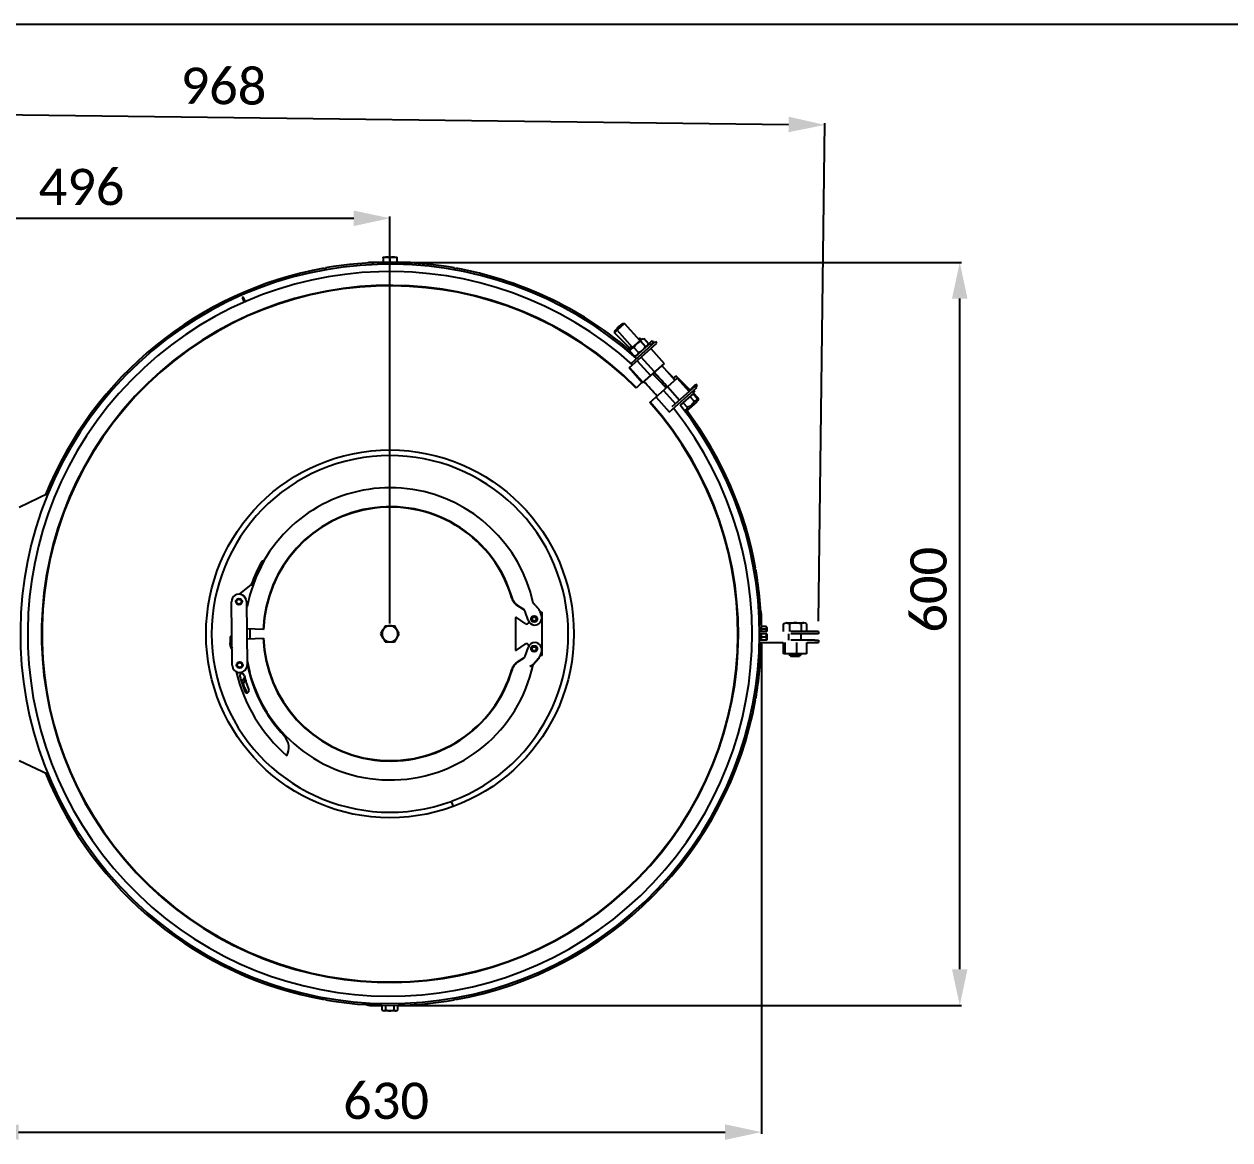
# Model space of a CAD drawing. Header units: millimetres. Extents: x 239 to 3500, y 0 to 2475.
# Drawn here: x 775 to 1746, y 1577 to 2475 of the extents above; entities that cross this region are included whole.
import ezdxf

# ---------------------------------------------------------------- set-up
doc = ezdxf.new("R2010")
doc.units = ezdxf.units.MM
doc.header["$LTSCALE"] = 192.5
doc.header["$PDMODE"] = 3
doc.header["$PDSIZE"] = 8
doc.linetypes.add('DOT', pattern=[0.2, 0.1, -0.1])
doc.layers.get('0').update_dxf_attribs({"linetype": 'CONTINUOUS'})
doc.layers.get('Defpoints').update_dxf_attribs({"linetype": 'CONTINUOUS'})
doc.styles.get("Standard").update_dxf_attribs({"font": 'calibri.ttf'})
doc.dimstyles.new('DIMSTYLE_1', dxfattribs={"dimtxt": 29.166667, "dimasz": 29.166667, "dimexe": 1.5, "dimexo": 1, "dimgap": 0.875, "dimtad": 1, "dimdec": 0, "dimdsep": 46, "dimtxsty": 'Standard', "dimblk": '_FILLED', "dimblk1": '_FILLED', "dimblk2": '_FILLED', "dimcen": 0.09, "dimazin": 2, "dimtp": 0.01, "dimtm": 0.01, "dimtfac": 1, "dimtdec": 0, "dimtofl": 0, "dimtmove": 0, "dimatfit": 3, "dimldrblk": '_FILLED', "dimfxl": 1, "dimtolj": 1, "dimarcsym": 0})
doc.dimstyles.new('DIMSTYLE_3', dxfattribs={"dimtxt": 29.166667, "dimasz": 29.166667, "dimexe": 1.5, "dimexo": 1, "dimgap": 0.875, "dimtad": 1, "dimdsep": 46, "dimtxsty": 'Standard', "dimblk": '_FILLED', "dimblk1": '_FILLED', "dimblk2": '_FILLED', "dimcen": 0.09, "dimazin": 2, "dimtp": 0.01, "dimtm": 0.01, "dimtfac": 1, "dimtofl": 0, "dimtmove": 0, "dimatfit": 3, "dimldrblk": '_FILLED', "dimfxl": 1, "dimtolj": 1, "dimarcsym": 0})

# ---------------------------------------------------------------- blocks, each defined once
blk = doc.blocks.new('_FILLED')
at = {"color": 0, "linetype": 'ByBlock'}
blk.add_solid([(0, 0), (-1, 0.214), (-1, -0.214)], dxfattribs=at)
blk = doc.blocks.new('*D1')
at = {"color": 0, "linetype": 'ByBlock', "lineweight": -2}
for p, q in [((573.71, 1992.64), (573.71, 2320.25)), ((1069.88, 1992.63), (1069.88, 2320.25)), ((602.88, 2318.75), (1040.71, 2318.75))]:
    blk.add_line(p, q, dxfattribs=at)
at = {"layer": 'Defpoints', "color": 0}
for p in [(1069.88, 2318.75), (573.71, 1991.64), (1069.88, 1991.63)]:
    blk.add_point(p, dxfattribs=at)
at = {"color": 0, "linetype": 'ByBlock', "lineweight": -2, "xscale": 29.1666666667, "yscale": 29.1666666667, "zscale": 29.1666666667, "rotation": 180}
blk.add_blockref('_FILLED', (573.71, 2318.75), dxfattribs=at)
at = {"color": 0, "linetype": 'ByBlock', "lineweight": -2, "xscale": 29.1666666667, "yscale": 29.1666666667, "zscale": 29.1666666667}
blk.add_blockref('_FILLED', (1069.88, 2318.75), dxfattribs=at)
at = {"color": 0, "insert": (821.6, 2358.52), "char_height": 29.167, "attachment_point": 2, "line_spacing_factor": 0.9}
blk.add_mtext('\\A1;496', dxfattribs=at)
blk = doc.blocks.new('*D7')
at = {"color": 0, "linetype": 'ByBlock', "lineweight": -2}
for p, q in [((446.86, 2017.77), (451.71, 2407.45)), ((480.85, 2405.59), (1390.76, 2394.26)), ((1414.95, 1994.64), (1419.94, 2395.39))]:
    blk.add_line(p, q, dxfattribs=at)
at = {"layer": 'Defpoints', "color": 0}
for p in [(1419.93, 2393.89), (446.84, 2016.77), (1414.94, 1993.64)]:
    blk.add_point(p, dxfattribs=at)
at = {"color": 0, "linetype": 'ByBlock', "lineweight": -2, "xscale": 29.1666666667, "yscale": 29.1666666667, "zscale": 29.1666666667}
for p, rotation in [((451.69, 2405.95), 179.286650677), ((1419.93, 2393.89), 359.286650677)]:
    blk.add_blockref('_FILLED', p, dxfattribs=dict(at, rotation=rotation))
at = {"color": 0, "insert": (936.11, 2439.69), "char_height": 29.167, "attachment_point": 2, "rotation": 359.28665, "line_spacing_factor": 0.9}
blk.add_mtext('\\A1;968', dxfattribs=at)
blk = doc.blocks.new('*D8')
at = {"color": 0, "linetype": 'Continuous', "lineweight": -2}
for p, q in [((1368.88, 1975.96), (1368.88, 1581.84)), ((741.82, 1870.85), (741.82, 1581.84)), ((770.99, 1583.34), (1339.71, 1583.34))]:
    blk.add_line(p, q, dxfattribs=at)
at = {"layer": 'Defpoints', "color": 0}
for p in [(1368.88, 1976.96), (741.82, 1871.85), (1368.88, 1583.34)]:
    blk.add_point(p, dxfattribs=at)
at = {"color": 0, "linetype": 'ByBlock', "lineweight": -2, "xscale": 29.1666666667, "yscale": 29.1666666667, "zscale": 29.1666666667, "rotation": 180}
blk.add_blockref('_FILLED', (741.82, 1583.34), dxfattribs=at)
at = {"color": 0, "linetype": 'ByBlock', "lineweight": -2, "xscale": 29.1666666667, "yscale": 29.1666666667, "zscale": 29.1666666667}
blk.add_blockref('_FILLED', (1368.88, 1583.34), dxfattribs=at)
at = {"color": 0, "insert": (1066.77, 1623.1), "char_height": 29.1667, "attachment_point": 2, "line_spacing_factor": 0.9}
blk.add_mtext('\\A1;\\A1;630', dxfattribs=at)
blk = doc.blocks.new('*D9')
at = {"color": 0, "linetype": 'Continuous', "lineweight": -2}
for p, q in [((1078.21, 2283.29), (1530.05, 2283.29)), ((1528.55, 1714.46), (1528.55, 2254.13)), ((1078.21, 1685.29), (1530.05, 1685.29))]:
    blk.add_line(p, q, dxfattribs=at)
at = {"layer": 'Defpoints', "color": 0}
for p in [(1077.21, 2283.29), (1528.55, 2283.29), (1077.21, 1685.29)]:
    blk.add_point(p, dxfattribs=at)
at = {"color": 0, "linetype": 'ByBlock', "lineweight": -2, "xscale": 29.1666666667, "yscale": 29.1666666667, "zscale": 29.1666666667}
for p, rotation in [((1528.55, 2283.29), 90), ((1528.55, 1685.29), 270)]:
    blk.add_blockref('_FILLED', p, dxfattribs=dict(at, rotation=rotation))
at = {"color": 0, "insert": (1488.78, 2019.79), "char_height": 29.167, "attachment_point": 2, "rotation": 90, "line_spacing_factor": 0.9}
blk.add_mtext('\\A1;600', dxfattribs=at)

msp = doc.modelspace()

# ---------------------------------------------------------------- linework, layer by layer
at = {"linetype": 'Continuous'}
for p, q in [((238.857, 2475), (3500, 2475)), ((1064.327, 2283.288), (1054.879, 2283.288)), ((1064.292, 2287.052), (1064.292, 2283.232)), ((1064.381, 2287.543), (1075.377, 2287.543)), ((1064.471, 2287.052), (1064.471, 2283.293)), ((1070.058, 2283.232), (1070.058, 2287.052)), ((1075.467, 2287.052), (1075.467, 2283.293)), ((1084.879, 2283.288), (1075.467, 2283.288)), ((1016.974, 2278.575), (1017.247, 2277.023)), ((1017.958, 2278.75), (1018.232, 2277.196)), ((1121.533, 2277.234), (1121.8, 2278.75)), ((1122.515, 2277.044), (1122.784, 2278.575)), ((951.811, 2255.412), (950.899, 2255)), ((950.899, 2255), (952.604, 2251.228)), ((953.514, 2251.642), (951.811, 2255.412)), ((1252.65, 2228.798), (1258.627, 2234.115)), ((1252.732, 2230.21), (1257.215, 2234.198)), ((1257.215, 2234.198), (1258.627, 2234.115)), ((1271.189, 2219.994), (1258.627, 2234.115)), ((1250.594, 2227.94), (1252.724, 2230.07)), ((1250.594, 2226.526), (1252.752, 2228.684)), ((1250.594, 2227.94), (1250.594, 2226.526)), ((1262.756, 2214.364), (1250.594, 2226.526)), ((1252.732, 2230.21), (1252.65, 2228.798)), ((1265.212, 2214.677), (1252.65, 2228.798)), ((1253.925, 2231.271), (1254.837, 2232.183)), ((1254.837, 2232.183), (1254.95, 2232.183)), ((1260.991, 2212.598), (1264.203, 2215.811)), ((1262.345, 2198.341), (1284.759, 2218.281)), ((1263.298, 2212.873), (1262.694, 2213.478)), ((1263.346, 2213.018), (1263.107, 2212.297)), ((1263.346, 2213.018), (1273.054, 2221.654)), ((1264.204, 2202.27), (1283.629, 2219.551)), ((1269.99, 2210.606), (1266.245, 2214.817)), ((1266.928, 2207.103), (1279.071, 2217.905)), ((1269.87, 2221.477), (1270.179, 2221.786)), ((1270.179, 2221.786), (1270.725, 2221.933)), ((1272.296, 2220.979), (1271.246, 2222.029)), ((1271.828, 2219.784), (1275.574, 2215.574)), ((1272.612, 2221.258), (1272.614, 2221.26)), ((1272.612, 2221.258), (1272.614, 2221.26)), ((1273.054, 2221.654), (1273.798, 2221.807)), ((1277.917, 2217.658), (1274.171, 2221.868)), ((1277.574, 2216.573), (1277.813, 2217.294)), ((1277.795, 2217.24), (1280.858, 2220.303)), ((1279.071, 2217.905), (1280.267, 2216.56)), ((1279.903, 2213.961), (1290.537, 2202.006)), ((1282.06, 2219.101), (1279.915, 2216.956)), ((1280.858, 2220.303), (1282.06, 2219.101)), ((1284.759, 2218.281), (1283.629, 2219.551)), ((1260.991, 2212.598), (1260.913, 2212.307)), ((1263.004, 2211.933), (1266.749, 2207.723)), ((1266.193, 2208.183), (1266.27, 2208.261)), ((1267.866, 2207.937), (1267.122, 2207.784)), ((1268.848, 2204.126), (1279.483, 2192.172)), ((1282.815, 2195.137), (1272.181, 2207.091)), ((1272.98, 2186.387), (1262.345, 2198.341)), ((1273.409, 2186.769), (1262.774, 2198.723)), ((1290.537, 2202.006), (1272.98, 2186.387)), ((1287.525, 2189.595), (1282.375, 2194.745)), ((1293.327, 2183.073), (1282.692, 2195.027)), ((1299.304, 2188.39), (1288.67, 2200.345)), ((1298.324, 2190.11), (1293.347, 2195.086)), ((1272.737, 2186.63), (1268.194, 2182.099)), ((1283.625, 2174.442), (1301.172, 2190.052)), ((1291.211, 2182.998), (1292.366, 2184.153)), ((1298.033, 2189.819), (1300.091, 2191.878)), ((1311.405, 2180.564), (1300.091, 2191.878)), ((1310.677, 2179.368), (1301.172, 2190.052)), ((1310.456, 2179.615), (1316.001, 2185.16)), ((1317.203, 2183.958), (1316.001, 2185.16)), ((1317.203, 2183.958), (1316.192, 2182.947)), ((1279.154, 2170.465), (1283.614, 2174.432)), ((1284.043, 2174.814), (1294.678, 2162.86)), ((1290.117, 2180.218), (1299.622, 2169.534)), ((1293.45, 2183.182), (1302.954, 2172.498)), ((1316.663, 2182.418), (1294.249, 2162.478)), ((1296.962, 2167.167), (1315.533, 2183.688)), ((1314.497, 2178.082), (1303.553, 2168.346)), ((1311.4, 2175.327), (1314.714, 2171.601)), ((1313.301, 2179.427), (1314.497, 2178.082)), ((1313.732, 2177.401), (1317.047, 2173.675)), ((1315.294, 2179.503), (1314.203, 2178.412)), ((1314.264, 2177.875), (1317.491, 2174.648)), ((1315.294, 2179.503), (1314.396, 2180.401)), ((1316.663, 2182.418), (1315.533, 2183.688)), ((1305.814, 2170.357), (1309.129, 2166.631)), ((1316.923, 2171.138), (1308.41, 2163.565)), ((1310.064, 2164.656), (1309.636, 2164.656)), ((1313.511, 2168.103), (1310.064, 2164.656)), ((1316.923, 2171.138), (1317.042, 2173.191)), ((1318.12, 2172.713), (1316.946, 2171.538)), ((1318.12, 2172.713), (1318.12, 2173.859)), ((1308.41, 2163.565), (1307.149, 2163.639)), ((794.746, 2097.267), (771.512, 2086.095)), ((968.153, 2042.75), (966.895, 2042.93)), ((1364.161, 2037.198), (1362.658, 2036.933)), ((1364.337, 2036.214), (1362.854, 2035.952)), ((958.23, 2023.961), (948.385, 2016.23)), ((959.6, 2023.336), (958.23, 2023.961)), ((942.945, 1959.162), (942.311, 2010.158)), ((954.31, 2010.308), (954.945, 1959.312)), ((1185.08, 2009.293), (1189.733, 2004.056)), ((954.361, 2006.177), (954.982, 2006.243)), ((1177.591, 2003.882), (1170.641, 2008.873)), ((1177.516, 2003.867), (1172.36, 2007.174)), ((1177.549, 2003.868), (1172.585, 2007.177)), ((1178.206, 2003.298), (1178.418, 2003.293)), ((1178.418, 2003.293), (1178.214, 2003.287)), ((1181.055, 1995.36), (1178.731, 2002.334)), ((1189.662, 2004.122), (1186.022, 2008.157)), ((1191.784, 1999.201), (1190.755, 2002.267)), ((1190.914, 2001.793), (1192.489, 2001.793)), ((1192.489, 1966.793), (1192.489, 2001.793)), ((1066.127, 1990.792), (1064.324, 1987.67)), ((1066.127, 1990.792), (1073.632, 1990.792)), ((1066.358, 1989.607), (1066.291, 1989.713)), ((1066.502, 1989.847), (1066.569, 1989.741)), ((1066.699, 1989.818), (1066.639, 1989.927)), ((1066.858, 1990.048), (1066.918, 1989.938)), ((1067.052, 1990.007), (1066.999, 1990.12)), ((1067.225, 1990.226), (1067.278, 1990.113)), ((1067.417, 1990.173), (1067.371, 1990.289)), ((1067.603, 1990.381), (1067.649, 1990.265)), ((1067.791, 1990.316), (1067.752, 1990.435)), ((1067.99, 1990.512), (1068.028, 1990.393)), ((1068.173, 1990.435), (1068.142, 1990.556)), ((1068.384, 1990.618), (1068.415, 1990.497)), ((1068.562, 1990.53), (1068.539, 1990.653)), ((1068.784, 1990.7), (1068.808, 1990.577)), ((1068.956, 1990.601), (1068.941, 1990.725)), ((1069.189, 1990.756), (1069.204, 1990.632)), ((1069.354, 1990.646), (1069.346, 1990.771)), ((1069.596, 1990.787), (1069.604, 1990.662)), ((1069.754, 1990.667), (1069.754, 1990.792)), ((1070.004, 1990.792), (1070.004, 1990.667)), ((1070.155, 1990.662), (1070.162, 1990.787)), ((1070.412, 1990.771), (1070.404, 1990.646)), ((1070.554, 1990.632), (1070.57, 1990.756)), ((1070.818, 1990.725), (1070.802, 1990.601)), ((1070.951, 1990.577), (1070.974, 1990.7)), ((1071.22, 1990.653), (1071.196, 1990.53)), ((1071.343, 1990.497), (1071.374, 1990.618)), ((1071.616, 1990.556), (1071.585, 1990.435)), ((1071.73, 1990.393), (1071.768, 1990.512)), ((1072.006, 1990.435), (1071.968, 1990.316)), ((1072.109, 1990.265), (1072.155, 1990.381)), ((1072.388, 1990.289), (1072.342, 1990.173)), ((1072.48, 1990.113), (1072.533, 1990.226)), ((1072.759, 1990.12), (1072.706, 1990.007)), ((1072.84, 1989.938), (1072.9, 1990.048)), ((1073.119, 1989.927), (1073.059, 1989.818)), ((1073.189, 1989.741), (1073.256, 1989.847)), ((1073.467, 1989.713), (1073.4, 1989.607)), ((1075.434, 1987.67), (1073.632, 1990.792)), ((1170.881, 1997.04), (1170.881, 1971.545)), ((1178.597, 1992.533), (1171.67, 1997.448)), ((1368.812, 1990.607), (1372.638, 1990.607)), ((1368.875, 1990.607), (1368.875, 1999.293)), ((1386.874, 1992.51), (1386.756, 1992.44)), ((1387.991, 1993.154), (1388.148, 1993.154)), ((1389.159, 1993.154), (1396.179, 1993.154)), ((1396.179, 1993.154), (1403.011, 1993.154)), ((1405.226, 1992.44), (1405.107, 1992.511)), ((968.23, 1987.853), (954.583, 1988.329)), ((954.684, 1980.261), (968.23, 1980.734)), ((1064.245, 1987.533), (1062.374, 1984.293)), ((1062.374, 1984.293), (1064.245, 1981.053)), ((1063.38, 1984.418), (1063.505, 1984.418)), ((1063.505, 1984.168), (1063.38, 1984.168)), ((1063.51, 1984.568), (1063.385, 1984.576)), ((1063.385, 1984.009), (1063.51, 1984.017)), ((1063.401, 1984.826), (1063.526, 1984.818)), ((1063.526, 1983.768), (1063.401, 1983.76)), ((1063.54, 1984.968), (1063.416, 1984.983)), ((1063.416, 1983.602), (1063.54, 1983.618)), ((1063.447, 1985.231), (1063.571, 1985.216)), ((1063.571, 1983.37), (1063.447, 1983.354)), ((1063.595, 1985.364), (1063.472, 1985.388)), ((1063.472, 1983.198), (1063.595, 1983.221)), ((1063.519, 1985.633), (1063.642, 1985.61)), ((1063.642, 1982.976), (1063.519, 1982.952)), ((1063.675, 1985.757), (1063.553, 1985.788)), ((1063.553, 1982.798), (1063.675, 1982.829)), ((1063.616, 1986.03), (1063.737, 1985.999)), ((1063.737, 1982.587), (1063.616, 1982.556)), ((1063.779, 1986.143), (1063.66, 1986.182)), ((1063.66, 1982.403), (1063.779, 1982.442)), ((1063.737, 1986.42), (1063.856, 1986.381)), ((1063.856, 1982.204), (1063.737, 1982.166)), ((1063.907, 1986.523), (1063.791, 1986.569)), ((1063.791, 1982.017), (1063.907, 1982.063)), ((1063.883, 1986.801), (1063.999, 1986.755)), ((1063.999, 1981.83), (1063.883, 1981.784)), ((1064.059, 1986.893), (1063.946, 1986.947)), ((1063.946, 1981.639), (1064.059, 1981.692)), ((1064.052, 1987.173), (1064.165, 1987.12)), ((1064.165, 1981.466), (1064.052, 1981.413)), ((1064.234, 1987.254), (1064.124, 1987.314)), ((1064.124, 1981.271), (1064.234, 1981.332)), ((1064.244, 1987.533), (1064.354, 1987.473)), ((1064.354, 1981.113), (1064.244, 1981.052)), ((1064.324, 1980.915), (1066.127, 1977.793)), ((1064.431, 1987.602), (1064.325, 1987.669)), ((1064.325, 1980.916), (1064.431, 1980.983)), ((1064.459, 1987.881), (1064.565, 1987.814)), ((1064.565, 1980.772), (1064.459, 1980.705)), ((1064.649, 1987.938), (1064.548, 1988.012)), ((1064.548, 1980.574), (1064.649, 1980.647)), ((1064.695, 1988.214), (1064.796, 1988.14)), ((1064.796, 1980.445), (1064.695, 1980.372)), ((1064.888, 1988.259), (1064.792, 1988.339)), ((1064.792, 1980.247), (1064.888, 1980.326)), ((1064.951, 1988.532), (1065.048, 1988.452)), ((1065.048, 1980.134), (1064.951, 1980.054)), ((1065.147, 1988.565), (1065.056, 1988.65)), ((1065.056, 1979.935), (1065.147, 1980.021)), ((1065.227, 1988.833), (1065.318, 1988.747)), ((1065.425, 1988.853), (1065.339, 1988.945)), ((1065.522, 1989.116), (1065.607, 1989.025)), ((1065.72, 1989.124), (1065.64, 1989.22)), ((1065.833, 1989.38), (1065.913, 1989.284)), ((1066.032, 1989.376), (1065.958, 1989.477)), ((1066.16, 1989.624), (1066.234, 1989.523)), ((1073.524, 1989.523), (1073.598, 1989.624)), ((1073.632, 1977.793), (1075.434, 1980.915)), ((1073.8, 1989.477), (1073.727, 1989.376)), ((1073.846, 1989.284), (1073.925, 1989.38)), ((1074.118, 1989.22), (1074.038, 1989.124)), ((1074.151, 1989.025), (1074.237, 1989.116)), ((1074.419, 1988.945), (1074.333, 1988.853)), ((1074.44, 1988.747), (1074.531, 1988.833)), ((1074.702, 1988.65), (1074.611, 1988.565)), ((1074.611, 1980.021), (1074.702, 1979.935)), ((1074.711, 1988.452), (1074.807, 1988.532)), ((1074.807, 1980.054), (1074.711, 1980.134)), ((1074.966, 1988.339), (1074.87, 1988.259)), ((1074.87, 1980.326), (1074.966, 1980.247)), ((1074.962, 1988.14), (1075.063, 1988.214)), ((1075.063, 1980.372), (1074.962, 1980.445)), ((1075.21, 1988.012), (1075.109, 1987.938)), ((1075.109, 1980.647), (1075.21, 1980.574)), ((1075.194, 1987.814), (1075.299, 1987.881)), ((1075.299, 1980.705), (1075.194, 1980.772)), ((1075.433, 1987.669), (1075.328, 1987.602)), ((1075.328, 1980.983), (1075.433, 1980.916)), ((1075.404, 1987.473), (1075.514, 1987.533)), ((1075.514, 1981.052), (1075.404, 1981.113)), ((1077.384, 1984.293), (1075.513, 1987.533)), ((1075.513, 1981.053), (1077.384, 1984.293)), ((1075.634, 1987.314), (1075.525, 1987.254)), ((1075.525, 1981.332), (1075.634, 1981.271)), ((1075.593, 1987.12), (1075.706, 1987.173)), ((1075.706, 1981.413), (1075.593, 1981.466)), ((1075.813, 1986.947), (1075.7, 1986.893)), ((1075.7, 1981.692), (1075.813, 1981.639)), ((1075.759, 1986.755), (1075.876, 1986.801)), ((1075.876, 1981.784), (1075.759, 1981.83)), ((1075.968, 1986.569), (1075.851, 1986.523)), ((1075.851, 1982.063), (1075.968, 1982.017)), ((1075.902, 1986.381), (1076.021, 1986.42)), ((1076.021, 1982.166), (1075.902, 1982.204)), ((1076.098, 1986.182), (1075.98, 1986.143)), ((1075.98, 1982.442), (1076.098, 1982.403)), ((1076.022, 1985.999), (1076.143, 1986.03)), ((1076.143, 1982.556), (1076.022, 1982.587)), ((1076.205, 1985.788), (1076.084, 1985.757)), ((1076.084, 1982.829), (1076.205, 1982.798)), ((1076.117, 1985.61), (1076.239, 1985.633)), ((1076.239, 1982.952), (1076.117, 1982.976)), ((1076.286, 1985.388), (1076.163, 1985.364)), ((1076.163, 1983.221), (1076.286, 1983.198)), ((1076.187, 1985.216), (1076.311, 1985.231)), ((1076.311, 1983.354), (1076.187, 1983.37)), ((1076.342, 1984.983), (1076.218, 1984.968)), ((1076.218, 1983.618), (1076.342, 1983.602)), ((1076.232, 1984.818), (1076.357, 1984.826)), ((1076.357, 1983.76), (1076.232, 1983.768)), ((1076.373, 1984.576), (1076.248, 1984.568)), ((1076.248, 1984.017), (1076.373, 1984.009)), ((1076.253, 1984.418), (1076.378, 1984.418)), ((1076.378, 1984.168), (1076.253, 1984.168)), ((1372.638, 1981.728), (1368.868, 1981.728)), ((1372.638, 1988.042), (1368.879, 1988.042)), ((1373.129, 1989.55), (1373.129, 1986.304)), ((1373.129, 1984.304), (1373.129, 1979.304)), ((1065.318, 1979.838), (1065.227, 1979.753)), ((1065.339, 1979.641), (1065.425, 1979.732)), ((1065.607, 1979.561), (1065.522, 1979.47)), ((1065.64, 1979.365), (1065.72, 1979.461)), ((1065.913, 1979.302), (1065.833, 1979.206)), ((1065.958, 1979.109), (1066.032, 1979.21)), ((1066.127, 1977.793), (1073.632, 1977.793)), ((1066.234, 1979.063), (1066.16, 1978.962)), ((1066.291, 1978.873), (1066.358, 1978.978)), ((1066.569, 1978.844), (1066.502, 1978.739)), ((1066.639, 1978.658), (1066.699, 1978.768)), ((1066.918, 1978.647), (1066.858, 1978.538)), ((1066.999, 1978.466), (1067.052, 1978.579)), ((1067.278, 1978.472), (1067.225, 1978.359)), ((1067.371, 1978.296), (1067.417, 1978.413)), ((1067.649, 1978.321), (1067.603, 1978.204)), ((1067.752, 1978.151), (1067.791, 1978.27)), ((1068.028, 1978.192), (1067.99, 1978.073)), ((1068.142, 1978.029), (1068.173, 1978.15)), ((1068.415, 1978.088), (1068.384, 1977.967)), ((1068.539, 1977.932), (1068.562, 1978.055)), ((1068.808, 1978.008), (1068.784, 1977.886)), ((1068.941, 1977.861), (1068.956, 1977.985)), ((1069.204, 1977.954), (1069.189, 1977.83)), ((1069.346, 1977.815), (1069.354, 1977.939)), ((1069.604, 1977.924), (1069.596, 1977.799)), ((1069.754, 1977.794), (1069.754, 1977.919)), ((1070.004, 1977.919), (1070.004, 1977.794)), ((1070.162, 1977.799), (1070.155, 1977.924)), ((1070.404, 1977.939), (1070.412, 1977.815)), ((1070.57, 1977.83), (1070.554, 1977.954)), ((1070.802, 1977.985), (1070.818, 1977.861)), ((1070.974, 1977.886), (1070.951, 1978.008)), ((1071.196, 1978.055), (1071.22, 1977.932)), ((1071.374, 1977.967), (1071.343, 1978.088)), ((1071.585, 1978.15), (1071.616, 1978.029)), ((1071.768, 1978.073), (1071.73, 1978.192)), ((1071.968, 1978.27), (1072.006, 1978.151)), ((1072.155, 1978.204), (1072.109, 1978.321)), ((1072.342, 1978.413), (1072.388, 1978.296)), ((1072.533, 1978.359), (1072.48, 1978.472)), ((1072.706, 1978.579), (1072.759, 1978.466)), ((1072.9, 1978.538), (1072.84, 1978.647)), ((1073.059, 1978.768), (1073.119, 1978.658)), ((1073.256, 1978.739), (1073.189, 1978.844)), ((1073.4, 1978.978), (1073.467, 1978.873)), ((1073.598, 1978.962), (1073.524, 1979.063)), ((1073.727, 1979.21), (1073.8, 1979.109)), ((1073.925, 1979.206), (1073.846, 1979.302)), ((1074.038, 1979.461), (1074.118, 1979.365)), ((1074.237, 1979.47), (1074.151, 1979.561)), ((1074.333, 1979.732), (1074.419, 1979.641)), ((1074.531, 1979.753), (1074.44, 1979.838)), ((1171.67, 1971.137), (1178.597, 1976.053)), ((1178.738, 1966.273), (1181.043, 1973.19)), ((1368.875, 1969.293), (1368.875, 1977.304)), ((1177.517, 1964.719), (1172.375, 1961.42)), ((1177.551, 1964.719), (1172.599, 1961.417)), ((1178.207, 1965.313), (1178.174, 1965.273)), ((1189.733, 1964.529), (1185.08, 1959.292)), ((1189.589, 1964.41), (1185.881, 1960.428)), ((1190.777, 1966.382), (1191.795, 1969.416)), ((1192.489, 1966.793), (1190.915, 1966.793)), ((956.75, 1952.6), (957.107, 1953.198)), ((952.988, 1949.362), (950.474, 1945.435)), ((951.732, 1944.192), (953.576, 1947.283)), ((1362.624, 1931.659), (1364.161, 1931.387)), ((1362.79, 1932.645), (1364.337, 1932.372)), ((970.931, 1920.088), (971.557, 1920.233)), ((771.512, 1882.49), (794.729, 1871.327)), ((1119.15, 1849.517), (1120.678, 1845.337)), ((1120.921, 1845.424), (1119.385, 1849.603)), ((1017.244, 1691.541), (1016.974, 1690.011)), ((1018.226, 1691.351), (1017.958, 1689.835)), ((1121.8, 1689.835), (1121.526, 1691.39)), ((1122.784, 1690.011), (1122.511, 1691.563)), ((1054.879, 1685.297), (1063.53, 1685.297)), ((1063.53, 1681.534), (1063.53, 1685.374)), ((1063.53, 1681.534), (1063.613, 1681.485)), ((1074.575, 1681.043), (1065.052, 1681.043)), ((1066.573, 1681.534), (1066.573, 1685.293)), ((1072.922, 1685.354), (1072.922, 1681.534)), ((1075.379, 1681.043), (1075.359, 1681.043)), ((1076.228, 1681.534), (1076.145, 1681.485)), ((1076.228, 1685.297), (1084.879, 1685.297)), ((1076.228, 1681.534), (1076.228, 1685.293))]:
    msp.add_line(p, q, dxfattribs=at)
at = {"linetype": 'DOT'}
for p, q in [((1386.756, 1986.304), (1386.756, 1992.44)), ((1391.561, 1992.44), (1391.561, 1986.304)), ((1400.797, 1992.44), (1400.797, 1986.304)), ((1405.226, 1992.44), (1405.226, 1986.304)), ((1411.851, 1986.304), (1367.302, 1986.304)), ((1411.851, 1984.304), (1367.33, 1984.304)), ((1390.991, 1979.304), (1390.991, 1984.304)), ((1400.991, 1979.304), (1400.991, 1984.304)), ((1414.851, 1986.304), (1411.851, 1986.304)), ((1414.851, 1984.304), (1411.851, 1984.304)), ((1414.851, 1986.304), (1414.851, 1984.304)), ((1367.227, 1977.304), (1411.851, 1977.304)), ((1411.851, 1979.304), (1367.289, 1979.304)), ((1386.776, 1968.304), (1386.776, 1977.304)), ((1388.019, 1968.304), (1388.019, 1977.304)), ((1397.234, 1977.304), (1397.234, 1968.304)), ((1405.205, 1977.304), (1405.205, 1968.304)), ((1411.851, 1979.304), (1414.851, 1979.304)), ((1411.851, 1977.304), (1414.851, 1977.304)), ((1414.851, 1979.304), (1414.851, 1977.304)), ((1397.234, 1968.304), (1386.776, 1968.304)), ((1390.991, 1967.804), (1390.991, 1968.304)), ((1390.991, 1967.804), (1394.811, 1967.804)), ((1390.991, 1967.804), (1392.491, 1966.304)), ((1392.493, 1966.304), (1399.489, 1966.304)), ((1394.811, 1967.804), (1398.013, 1967.804)), ((1405.205, 1968.304), (1397.234, 1968.304)), ((1398.013, 1967.804), (1400.991, 1967.804)), ((1400.991, 1967.804), (1399.491, 1966.304)), ((1400.991, 1967.804), (1400.991, 1968.304))]:
    msp.add_line(p, q, dxfattribs=at)
at = {"linetype": 'Continuous'}
for centre, radius in [((1069.879, 1984.293), 148), ((948.31, 2010.233), 2.5), ((948.31, 2010.233), 2), ((1185.968, 1996.293), 2.5), ((1185.968, 1996.293), 2.148), ((1185.968, 1996.293), 1.678), ((1185.968, 1972.293), 2.5), ((1185.968, 1972.293), 2.148), ((1185.968, 1972.293), 1.678), ((948.945, 1959.237), 2.5), ((948.945, 1959.237), 2)]:
    msp.add_circle(centre, radius, dxfattribs=at)
for centre, radius, start, end in [((1069.879, 1984.293), 297.5, 48.162418, 38.224952), ((1069.879, 1984.293), 299, 80, 100), ((1054.879, 2273.288), 10, 90, 109.282961), ((1068.18, 2275.787), 11.859, 104.971688, 108.224028), ((1066.125, 2275.074), 12.607, 71.822632, 73.201834), ((1073.864, 2275.835), 11.845, 107.144563, 108.74153), ((1072.762, 2280.637), 6.906, 87.613324, 89.99489), ((1072.748, 2280.362), 7.181, 82.914624, 87.597372), ((1084.879, 2273.288), 10, 70.715477, 90), ((1069.879, 1984.293), 291.6, 47.957878, 38.510405), ((1069.879, 1984.293), 299, 100.191625, 157.994184), ((1069.879, 1984.293), 299, 50.046271, 79.808375), ((1069.879, 1984.293), 280.492, 44.926435, 41.656435), ((1069.879, 1984.293), 280.1, 44.926435, 41.656435), ((1069.879, 1984.293), 294.5, 113.531602, 113.726173), ((1265.042, 2209.183), 1.519, 307.406653, 316.858381), ((1265.044, 2209.18), 1.516, 316.891103, 320.754327), ((1265.017, 2209.202), 1.55, 320.758079, 323.244403), ((1069.879, 1984.293), 297.5, 41.654211, 44.738995), ((1069.879, 1984.293), 299, 41.929894, 44.725632), ((1069.879, 1984.293), 288, 41.649848, 44.851142), ((1310.374, 2176.254), 7.284, 336.452761, 338.866401), ((1069.879, 1984.293), 299, 10.191625, 36.928726), ((1069.879, 1984.293), 143.5, 290.181218, 290.081218), ((1070.168, 1984.293), 117.6, 12.096157, 150.185718), ((1070.168, 1984.293), 102.344, 16.199216, 178), ((1070.168, 1984.293), 102, 16.293178, 178), ((1070.168, 1984.293), 117.258, 150.124222, 169.210973), ((1070.168, 1984.293), 118.758, 150.4124, 160.486611), ((1069.879, 1984.293), 299, 0.385585, 10), ((948.31, 2010.233), 6, 0.713207, 180.713207), ((1176.65, 2014.792), 8.655, 217.067944, 221.765666), ((1176.99, 2014.687), 8.608, 216.756868, 220.823278), ((1070.168, 1984.293), 117.6, 169.258017, 169.994269), ((1175.88, 2001.321), 3.026, 41.21107, 57.286399), ((1175.766, 2001.343), 3.126, 39.040347, 54.278459), ((1175.753, 2001.337), 3.14, 22.93552, 38.985716), ((1175.631, 2001.238), 3.298, 38.425615, 38.66364), ((1175.773, 2001.348), 3.117, 18.43796, 22.893086), ((1185.541, 2000.427), 5.536, 29.607777, 39.834626), ((1185.776, 2000.562), 5.264, 25.375284, 29.594265), ((1186.028, 2000.68), 4.986, 21.110771, 25.390125), ((1358.875, 1999.293), 10, 0, 19.134263), ((1069.879, 1984.293), 6.506, 92.467687, 147.532313), ((1069.879, 1984.293), 6.5, 123.50191, 124.89809), ((1069.879, 1984.293), 6.375, 121.276481, 123.523519), ((1069.879, 1984.293), 6.5, 119.90191, 121.29809), ((1069.879, 1984.293), 6.375, 117.676481, 119.923519), ((1069.879, 1984.293), 6.5, 116.30191, 117.69809), ((1069.879, 1984.293), 6.375, 114.076481, 116.323519), ((1069.879, 1984.293), 6.5, 112.70191, 114.09809), ((1069.879, 1984.293), 6.375, 110.476481, 112.723519), ((1069.879, 1984.293), 6.5, 109.10191, 110.49809), ((1069.879, 1984.293), 6.375, 106.876481, 109.123519), ((1069.879, 1984.293), 6.5, 105.50191, 106.89809), ((1069.879, 1984.293), 6.375, 103.276481, 105.523519), ((1069.879, 1984.293), 6.5, 101.90191, 103.29809), ((1069.879, 1984.293), 6.375, 99.676481, 101.923519), ((1069.879, 1984.293), 6.5, 98.30191, 99.69809), ((1069.879, 1984.293), 6.375, 96.076481, 98.323519), ((1069.879, 1984.293), 6.5, 94.70191, 96.09809), ((1069.879, 1984.293), 6.375, 92.476481, 94.723519), ((1069.879, 1984.293), 6.5, 91.10191, 92.49809), ((1069.879, 1984.293), 6.375, 88.876481, 91.123519), ((1069.879, 1984.293), 6.5, 87.50191, 88.89809), ((1069.879, 1984.293), 6.375, 85.276481, 87.523519), ((1069.879, 1984.293), 6.506, 32.467687, 87.532313), ((1069.879, 1984.293), 6.5, 83.90191, 85.29809), ((1069.879, 1984.293), 6.375, 81.676481, 83.923519), ((1069.879, 1984.293), 6.5, 80.30191, 81.69809), ((1069.879, 1984.293), 6.375, 78.076481, 80.323519), ((1069.879, 1984.293), 6.5, 76.70191, 78.09809), ((1069.879, 1984.293), 6.375, 74.476481, 76.723519), ((1069.879, 1984.293), 6.5, 73.10191, 74.49809), ((1069.879, 1984.293), 6.375, 70.876481, 73.123519), ((1069.879, 1984.293), 6.5, 69.50191, 70.89809), ((1069.879, 1984.293), 6.375, 67.276481, 69.523519), ((1069.879, 1984.293), 6.5, 65.90191, 67.29809), ((1069.879, 1984.293), 6.375, 63.676481, 65.923519), ((1069.879, 1984.293), 6.5, 62.30191, 63.69809), ((1069.879, 1984.293), 6.375, 60.076481, 62.323519), ((1069.879, 1984.293), 6.5, 58.70191, 60.09809), ((1069.879, 1984.293), 6.375, 56.476481, 58.723519), ((1069.879, 1984.293), 6.5, 55.10191, 56.49809), ((1171.381, 1997.04), 0.5, 54.64311, 180), ((1179.755, 1994.164), 2, 234.64311, 353.975812), ((1186.747, 1997.257), 6, 198.434949, 263.762936), ((1186.096, 1997.293), 6, 270, 18.549337), ((1369.326, 1988.236), 4.072, 33.059572, 35.597077), ((1369.885, 1988.599), 3.406, 30.044707, 33.06513), ((1389.159, 1989.424), 3.73, 90.000181, 93.921498), ((943.135, 1981.036), 2, 104.059557, 182.541247), ((971.185, 1982.281), 30.078, 182.541247, 199.178178), ((1069.879, 1984.293), 112.888, 177.994974, 182.00474), ((1070.168, 1984.293), 102.344, 181.999715, 343.811735), ((1070.168, 1984.293), 102, 181.999715, 343.717378), ((1069.879, 1984.293), 6.506, 152.467687, 207.532313), ((1069.879, 1984.293), 6.5, 177.50191, 178.89809), ((1069.879, 1984.293), 6.5, 181.10191, 182.49809), ((1069.879, 1984.293), 6.5, 173.90191, 175.29809), ((1069.879, 1984.293), 6.5, 184.70191, 186.09809), ((1069.879, 1984.293), 6.5, 170.30191, 171.69809), ((1069.879, 1984.293), 6.5, 188.30191, 189.69809), ((1069.879, 1984.293), 6.375, 178.876481, 181.123519), ((1069.879, 1984.293), 6.375, 175.276481, 177.523519), ((1069.879, 1984.293), 6.375, 182.476481, 184.723519), ((1069.879, 1984.293), 6.5, 166.70191, 168.09809), ((1069.879, 1984.293), 6.5, 191.90191, 193.29809), ((1069.879, 1984.293), 6.375, 171.676481, 173.923519), ((1069.879, 1984.293), 6.375, 186.076481, 188.323519), ((1069.879, 1984.293), 6.375, 168.076481, 170.323519), ((1069.879, 1984.293), 6.375, 189.676481, 191.923519), ((1069.879, 1984.293), 6.5, 163.10191, 164.49809), ((1069.879, 1984.293), 6.5, 195.50191, 196.89809), ((1069.879, 1984.293), 6.375, 164.476481, 166.723519), ((1069.879, 1984.293), 6.375, 193.276481, 195.523519), ((1069.879, 1984.293), 6.5, 159.50191, 160.89809), ((1069.879, 1984.293), 6.5, 199.10191, 200.49809), ((1069.879, 1984.293), 6.375, 160.876481, 163.123519), ((1069.879, 1984.293), 6.375, 196.876481, 199.123519), ((1069.879, 1984.293), 6.5, 155.90191, 157.29809), ((1069.879, 1984.293), 6.5, 202.70191, 204.09809), ((1069.879, 1984.293), 6.375, 157.276481, 159.523519), ((1069.879, 1984.293), 6.375, 200.476481, 202.723519), ((1069.879, 1984.293), 6.5, 152.30191, 153.69809), ((1069.879, 1984.293), 6.5, 206.30191, 207.69809), ((1069.879, 1984.293), 6.375, 153.676481, 155.923519), ((1069.879, 1984.293), 6.375, 204.076481, 206.323519), ((1069.879, 1984.293), 6.375, 150.076481, 152.323519), ((1069.879, 1984.293), 6.375, 207.676481, 209.923519), ((1069.879, 1984.293), 6.5, 148.70191, 150.09809), ((1069.879, 1984.293), 6.5, 209.90191, 211.29809), ((1069.879, 1984.293), 6.506, 212.467687, 267.532313), ((1069.879, 1984.293), 6.375, 146.476481, 148.723519), ((1069.879, 1984.293), 6.375, 211.276481, 213.523519), ((1069.879, 1984.293), 6.5, 145.10191, 146.49809), ((1069.879, 1984.293), 6.5, 213.50191, 214.89809), ((1069.879, 1984.293), 6.375, 142.876481, 145.123519), ((1069.879, 1984.293), 6.375, 214.876481, 217.123519), ((1069.879, 1984.293), 6.5, 141.50191, 142.89809), ((1069.879, 1984.293), 6.5, 217.10191, 218.49809), ((1069.879, 1984.293), 6.375, 139.276481, 141.523519), ((1069.879, 1984.293), 6.375, 218.476481, 220.723519), ((1069.879, 1984.293), 6.5, 137.90191, 139.29809), ((1069.879, 1984.293), 6.5, 220.70191, 222.09809), ((1069.879, 1984.293), 6.375, 135.676481, 137.923519), ((1069.879, 1984.293), 6.375, 222.076481, 224.323519), ((1069.879, 1984.293), 6.5, 134.30191, 135.69809), ((1069.879, 1984.293), 6.375, 132.076481, 134.323519), ((1069.879, 1984.293), 6.5, 130.70191, 132.09809), ((1069.879, 1984.293), 6.375, 128.476481, 130.723519), ((1069.879, 1984.293), 6.5, 127.10191, 128.49809), ((1069.879, 1984.293), 6.375, 124.876481, 127.123519), ((1069.879, 1984.293), 6.506, 272.467687, 327.532313), ((1069.879, 1984.293), 6.375, 52.876481, 55.123519), ((1069.879, 1984.293), 6.5, 51.50191, 52.89809), ((1069.879, 1984.293), 6.375, 49.276481, 51.523519), ((1069.879, 1984.293), 6.5, 47.90191, 49.29809), ((1069.879, 1984.293), 6.375, 45.676481, 47.923519), ((1069.879, 1984.293), 6.5, 44.30191, 45.69809), ((1069.879, 1984.293), 6.375, 42.076481, 44.323519), ((1069.879, 1984.293), 6.375, 315.676481, 317.923519), ((1069.879, 1984.293), 6.5, 40.70191, 42.09809), ((1069.879, 1984.293), 6.5, 317.90191, 319.29809), ((1069.879, 1984.293), 6.375, 38.476481, 40.723519), ((1069.879, 1984.293), 6.375, 319.276481, 321.523519), ((1069.879, 1984.293), 6.375, 34.876481, 37.123519), ((1069.879, 1984.293), 6.375, 322.876481, 325.123519), ((1069.879, 1984.293), 6.5, 37.10191, 38.49809), ((1069.879, 1984.293), 6.5, 321.50191, 322.89809), ((1069.879, 1984.293), 6.375, 31.276481, 33.523519), ((1069.879, 1984.293), 6.375, 326.476481, 328.723519), ((1069.879, 1984.293), 6.5, 33.50191, 34.89809), ((1069.879, 1984.293), 6.5, 325.10191, 326.49809), ((1069.879, 1984.293), 6.375, 27.676481, 29.923519), ((1069.879, 1984.293), 6.375, 330.076481, 332.323519), ((1069.879, 1984.293), 6.5, 29.90191, 31.29809), ((1069.879, 1984.293), 6.5, 328.70191, 330.09809), ((1069.879, 1984.293), 6.375, 24.076481, 26.323519), ((1069.879, 1984.293), 6.375, 333.676481, 335.923519), ((1069.879, 1984.293), 6.5, 26.30191, 27.69809), ((1069.879, 1984.293), 6.5, 332.30191, 333.69809), ((1069.879, 1984.293), 6.506, 332.467687, 27.532313), ((1069.879, 1984.293), 6.375, 20.476481, 22.723519), ((1069.879, 1984.293), 6.375, 337.276481, 339.523519), ((1069.879, 1984.293), 6.5, 22.70191, 24.09809), ((1069.879, 1984.293), 6.5, 335.90191, 337.29809), ((1069.879, 1984.293), 6.375, 16.876481, 19.123519), ((1069.879, 1984.293), 6.375, 340.876481, 343.123519), ((1069.879, 1984.293), 6.5, 19.10191, 20.49809), ((1069.879, 1984.293), 6.5, 339.50191, 340.89809), ((1069.879, 1984.293), 6.375, 13.276481, 15.523519), ((1069.879, 1984.293), 6.375, 344.476481, 346.723519), ((1069.879, 1984.293), 6.5, 15.50191, 16.89809), ((1069.879, 1984.293), 6.5, 343.10191, 344.49809), ((1069.879, 1984.293), 6.375, 9.676481, 11.923519), ((1069.879, 1984.293), 6.375, 348.076481, 350.323519), ((1069.879, 1984.293), 6.375, 6.076481, 8.323519), ((1069.879, 1984.293), 6.375, 351.676481, 353.923519), ((1069.879, 1984.293), 6.5, 11.90191, 13.29809), ((1069.879, 1984.293), 6.5, 346.70191, 348.09809), ((1069.879, 1984.293), 6.375, 2.476481, 4.723519), ((1069.879, 1984.293), 6.375, 355.276481, 357.523519), ((1069.879, 1984.293), 6.375, 358.876481, 1.123519), ((1069.879, 1984.293), 6.5, 8.30191, 9.69809), ((1069.879, 1984.293), 6.5, 350.30191, 351.69809), ((1069.879, 1984.293), 6.5, 4.70191, 6.09809), ((1069.879, 1984.293), 6.5, 353.90191, 355.29809), ((1069.879, 1984.293), 6.5, 1.10191, 2.49809), ((1069.879, 1984.293), 6.5, 357.50191, 358.89809), ((1069.879, 1984.293), 299, 359.044021, 360), ((947.026, 1976.092), 6, 159.833405, 225.050051), ((1069.879, 1984.293), 6.5, 224.30191, 225.69809), ((1069.879, 1984.293), 6.375, 225.676481, 227.923519), ((1069.879, 1984.293), 6.5, 227.90191, 229.29809), ((1069.879, 1984.293), 6.375, 229.276481, 231.523519), ((1069.879, 1984.293), 6.5, 231.50191, 232.89809), ((1069.879, 1984.293), 6.375, 232.876481, 235.123519), ((1069.879, 1984.293), 6.5, 235.10191, 236.49809), ((1069.879, 1984.293), 6.375, 236.476481, 238.723519), ((1069.879, 1984.293), 6.5, 238.70191, 240.09809), ((1069.879, 1984.293), 6.375, 240.076481, 242.323519), ((1069.879, 1984.293), 6.5, 242.30191, 243.69809), ((1069.879, 1984.293), 6.375, 243.676481, 245.923519), ((1069.879, 1984.293), 6.5, 245.90191, 247.29809), ((1069.879, 1984.293), 6.375, 247.276481, 249.523519), ((1069.879, 1984.293), 6.5, 249.50191, 250.89809), ((1069.879, 1984.293), 6.375, 250.876481, 253.123519), ((1069.879, 1984.293), 6.5, 253.10191, 254.49809), ((1069.879, 1984.293), 6.375, 254.476481, 256.723519), ((1069.879, 1984.293), 6.5, 256.70191, 258.09809), ((1069.879, 1984.293), 6.375, 258.076481, 260.323519), ((1069.879, 1984.293), 6.5, 260.30191, 261.69809), ((1069.879, 1984.293), 6.375, 261.676481, 263.923519), ((1069.879, 1984.293), 6.5, 263.90191, 265.29809), ((1069.879, 1984.293), 6.375, 265.276481, 267.523519), ((1069.879, 1984.293), 6.5, 267.50191, 268.89809), ((1069.879, 1984.293), 6.375, 268.876481, 271.123519), ((1069.879, 1984.293), 6.5, 271.10191, 272.49809), ((1069.879, 1984.293), 6.375, 272.476481, 274.723519), ((1069.879, 1984.293), 6.5, 274.70191, 276.09809), ((1069.879, 1984.293), 6.375, 276.076481, 278.323519), ((1069.879, 1984.293), 6.5, 278.30191, 279.69809), ((1069.879, 1984.293), 6.375, 279.676481, 281.923519), ((1069.879, 1984.293), 6.5, 281.90191, 283.29809), ((1069.879, 1984.293), 6.375, 283.276481, 285.523519), ((1069.879, 1984.293), 6.5, 285.50191, 286.89809), ((1069.879, 1984.293), 6.375, 286.876481, 289.123519), ((1069.879, 1984.293), 6.5, 289.10191, 290.49809), ((1069.879, 1984.293), 6.375, 290.476481, 292.723519), ((1069.879, 1984.293), 6.5, 292.70191, 294.09809), ((1069.879, 1984.293), 6.375, 294.076481, 296.323519), ((1069.879, 1984.293), 6.5, 296.30191, 297.69809), ((1069.879, 1984.293), 6.375, 297.676481, 299.923519), ((1069.879, 1984.293), 6.5, 299.90191, 301.29809), ((1069.879, 1984.293), 6.375, 301.276481, 303.523519), ((1069.879, 1984.293), 6.5, 303.50191, 304.89809), ((1069.879, 1984.293), 6.375, 304.876481, 307.123519), ((1069.879, 1984.293), 6.5, 307.10191, 308.49809), ((1069.879, 1984.293), 6.375, 308.476481, 310.723519), ((1069.879, 1984.293), 6.5, 310.70191, 312.09809), ((1069.879, 1984.293), 6.375, 312.076481, 314.323519), ((1069.879, 1984.293), 6.5, 314.30191, 315.69809), ((1171.381, 1971.545), 0.5, 180, 305.35689), ((1179.755, 1974.421), 2, 5.613279, 125.35689), ((1186.736, 1971.292), 6, 89.999715, 161.564766), ((1186.107, 1971.325), 6, 341.450378, 83.982868), ((1069.879, 1984.293), 299, 350, 358.660676), ((1369.654, 1979.865), 3.476, 350.723313, 356.534882), ((1369.807, 1979.854), 3.322, 356.558493, 359.992025), ((1070.168, 1984.293), 117.258, 190.562679, 195.377507), ((1175.87, 1967.236), 3.027, 303.726706, 319.557474), ((1185.787, 1967.958), 5.201, 316.975738, 320.205609), ((1185.995, 1967.85), 5, 318.376401, 325.995605), ((1185.988, 1967.988), 5.051, 337.225432, 341.450192), ((1358.875, 1969.293), 10, 340.867274, 360), ((948.945, 1959.237), 6, 180.713207, 0.713207), ((1071.464, 1983.293), 128.758, 193.170518, 228.982999), ((950.857, 1950.568), 1.76, 8.290259, 188.290259), ((1071.464, 1983.293), 118.758, 191.089266, 223.100915), ((1070.168, 1984.293), 117.6, 195.525687, 347.72583), ((1176.641, 1953.827), 8.635, 138.606512, 142.910076), ((1176.996, 1953.907), 8.615, 139.117919, 143.554289), ((1071.606, 1981.742), 126.458, 194.389984, 200.238764), ((1070.126, 1984.292), 125, 198.711234, 202.302332), ((1071.606, 1981.742), 122.958, 194.5643, 200.238764), ((954.597, 1938.601), 1.75, 200.238764, 20.238764), ((965.722, 1926.648), 2, 60.416024, 80.540509), ((1069.879, 1984.293), 299, 280.191625, 349.808375), ((974.53, 1892.581), 14, 332.621008, 43.100915), ((1069.879, 1984.293), 299, 202.005778, 259.808375), ((1069.879, 1984.293), 145.5, 290.08127, 290.181255), ((1069.879, 1984.293), 299, 260, 280), ((1054.879, 1695.297), 10, 250.715477, 270), ((1066.326, 1686.574), 5.764, 240.983375, 241.941286), ((1064.011, 1685.781), 4.96, 298.742107, 301.09762), ((1070.957, 1696.704), 15.791, 253.883475, 255.119799), ((1070.559, 1695.203), 14.238, 255.114853, 256.781089), ((1069.745, 1690.679), 9.636, 270.017244, 274.072669), ((1069.673, 1691.527), 10.487, 274.134773, 279.887622), ((1068.541, 1696.697), 15.783, 284.877463, 286.116524), ((1075.625, 1686.403), 5.569, 240.966476, 242.962793), ((1074.576, 1683.627), 2.584, 266.072074, 269.990413), ((1073.63, 1686.203), 5.344, 296.765807, 298.062239), ((1073.432, 1686.574), 5.764, 298.058714, 299.016625), ((1084.879, 1695.297), 10, 270, 289.282961)]:
    msp.add_arc(centre, radius, start, end, dxfattribs=at)
for points, knots in [([(1064.381, 2287.543), (1064.335, 2287.543), (1064.344, 2287.286), (1064.303, 2287.171), (1064.292, 2287.052)], [0, 0, 0, 0, 0.2791158, 1, 1, 1, 1]), ([(1064.471, 2287.052), (1064.459, 2287.171), (1064.419, 2287.286), (1064.428, 2287.543), (1064.381, 2287.543)], [0, 0, 0, 0, 0.7208943, 1, 1, 1, 1]), ([(1075.377, 2287.543), (1075.424, 2287.543), (1075.414, 2287.286), (1075.455, 2287.171), (1075.467, 2287.052)], [0, 0, 0, 0, 0.2791158, 1, 1, 1, 1]), ([(1260.923, 2212.298), (1260.988, 2212.468), (1261.158, 2212.791), (1261.572, 2213.161), (1262.103, 2213.383), (1262.49, 2213.453), (1262.694, 2213.478)], [0, 0, 0, 0, 0.2427066, 0.4774471, 0.7261778, 1, 1, 1, 1]), ([(1263.004, 2211.933), (1263.147, 2212.29), (1263.476, 2212.974), (1264.2, 2213.851), (1265.156, 2214.469), (1265.874, 2214.716), (1266.245, 2214.817)], [0, 0, 0, 0, 0.2551062, 0.5000002, 0.7448942, 1, 1, 1, 1]), ([(1266.245, 2214.817), (1266.581, 2215.352), (1267.307, 2216.39), (1268.614, 2217.775), (1270.142, 2218.912), (1271.258, 2219.512), (1271.828, 2219.784)], [0, 0, 0, 0, 0.2500721, 0.5000002, 0.749928, 1, 1, 1, 1]), ([(1269.941, 2221.397), (1270.041, 2221.461), (1270.457, 2221.71), (1270.903, 2221.904), (1271.246, 2222.029)], [0, 0, 0, 0, 0.2460581, 1, 1, 1, 1]), ([(1275.574, 2215.574), (1275.237, 2215.039), (1274.511, 2214), (1273.205, 2212.614), (1271.676, 2211.479), (1270.561, 2210.878), (1269.99, 2210.606)], [0, 0, 0, 0, 0.2500716, 0.4999996, 0.749929, 1, 1, 1, 1]), ([(1271.246, 2222.029), (1271.201, 2222.024), (1271.026, 2222.001), (1270.852, 2221.966), (1270.725, 2221.933)], [0, 0, 0, 0, 0.2574633, 1, 1, 1, 1]), ([(1271.828, 2219.784), (1271.898, 2220.07), (1272.034, 2220.485), (1272.329, 2220.968), (1272.513, 2221.169), (1272.612, 2221.258)], [0, 0, 0, 0, 0.5213976, 0.7643046, 1, 1, 1, 1]), ([(1272.614, 2221.26), (1272.773, 2221.401), (1273.151, 2221.637), (1273.576, 2221.762), (1273.798, 2221.807)], [0, 0, 0, 0, 0.4838474, 1, 1, 1, 1]), ([(1273.798, 2221.807), (1273.828, 2221.814), (1273.952, 2221.838), (1274.077, 2221.856), (1274.171, 2221.868)], [0, 0, 0, 0, 0.2462957, 1, 1, 1, 1]), ([(1277.129, 2216.18), (1276.928, 2216.002), (1276.422, 2215.721), (1275.866, 2215.609), (1275.574, 2215.574)], [0, 0, 0, 0, 0.477614, 1, 1, 1, 1]), ([(1277.813, 2217.294), (1277.742, 2217.079), (1277.569, 2216.672), (1277.29, 2216.323), (1277.131, 2216.182)], [0, 0, 0, 0, 0.5161562, 1, 1, 1, 1]), ([(1277.917, 2217.658), (1277.909, 2217.627), (1277.878, 2217.504), (1277.843, 2217.383), (1277.813, 2217.294)], [0, 0, 0, 0, 0.2537146, 1, 1, 1, 1]), ([(1263.107, 2212.297), (1263.098, 2212.268), (1263.059, 2212.147), (1263.026, 2212.026), (1263.004, 2211.933)], [0, 0, 0, 0, 0.2462942, 1, 1, 1, 1]), ([(1269.99, 2210.606), (1269.847, 2210.249), (1269.517, 2209.566), (1268.794, 2208.688), (1267.837, 2208.071), (1267.12, 2207.823), (1266.749, 2207.723)], [0, 0, 0, 0, 0.2550852, 0.4999983, 0.7449077, 1, 1, 1, 1]), ([(1266.749, 2207.723), (1266.781, 2207.727), (1266.906, 2207.744), (1267.03, 2207.765), (1267.122, 2207.784)], [0, 0, 0, 0, 0.2537344, 1, 1, 1, 1]), ([(1318.12, 2173.859), (1318.12, 2173.871), (1318.103, 2173.901), (1318.048, 2173.988), (1317.924, 2174.143), (1317.73, 2174.376), (1317.576, 2174.551), (1317.491, 2174.648)], [0, 0, 0, 0, 0.0341719, 0.0983201, 0.3104899, 0.618254, 1, 1, 1, 1]), ([(1309.129, 2166.631), (1309.084, 2166.296), (1308.958, 2165.655), (1308.56, 2164.778), (1307.868, 2164.134), (1307.284, 2163.926), (1306.983, 2163.856)], [0, 0, 0, 0, 0.269381, 0.5176057, 0.7537532, 1, 1, 1, 1]), ([(1314.714, 2171.601), (1314.474, 2170.996), (1313.911, 2169.817), (1312.659, 2168.288), (1310.994, 2167.222), (1309.757, 2166.8), (1309.129, 2166.631)], [0, 0, 0, 0, 0.2502234, 0.4999956, 0.7497794, 1, 1, 1, 1]), ([(1317.043, 2173.191), (1317.026, 2172.904), (1316.963, 2172.483), (1316.696, 2172.011), (1316.309, 2171.666), (1315.599, 2171.498), (1315.025, 2171.554), (1314.714, 2171.601)], [0, 0, 0, 0, 0.2593158, 0.3726974, 0.4816518, 0.7169386, 1, 1, 1, 1]), ([(1317.047, 2173.675), (1317.051, 2173.553), (1317.052, 2173.392), (1317.045, 2173.23), (1317.043, 2173.191)], [0, 0, 0, 0, 0.7565086, 1, 1, 1, 1]), ([(1186.022, 2008.157), (1185.954, 2008.232), (1185.683, 2008.511), (1185.381, 2008.756), (1185.157, 2008.936)], [0, 0, 0, 0, 0.2607013, 1, 1, 1, 1]), ([(1189.783, 1964.63), (1189.867, 1964.731), (1190.205, 1965.164), (1190.483, 1965.647), (1190.645, 1966.033)], [0, 0, 0, 0, 0.2381335, 1, 1, 1, 1]), ([(1182.573, 1958.208), (1182.788, 1958.339), (1183.63, 1958.857), (1184.472, 1959.375), (1185.081, 1959.788)], [0, 0, 0, 0, 0.2554337, 1, 1, 1, 1]), ([(1182.573, 1958.208), (1183.004, 1958.471), (1183.611, 1958.831), (1184.365, 1959.183), (1184.689, 1959.292), (1184.823, 1959.292)], [0, 0, 0, 0, 0.6031563, 0.838965, 1, 1, 1, 1]), ([(1185.08, 1959.292), (1185.081, 1959.297), (1185.043, 1959.286), (1185.01, 1959.295), (1184.921, 1959.291), (1184.86, 1959.292), (1184.823, 1959.292)], [0, 0, 0, 0, 0.0626862, 0.2523361, 0.5651589, 1, 1, 1, 1]), ([(1185.081, 1959.788), (1185.148, 1959.833), (1185.429, 1960.026), (1185.703, 1960.237), (1185.881, 1960.428)], [0, 0, 0, 0, 0.2364952, 1, 1, 1, 1])]:
    msp.add_open_spline(points, degree=3, knots=knots, dxfattribs=at)
for points in [[(1067.265, 2287.543), (1066.542, 2287.543), (1065.815, 2287.43), (1065.116, 2287.244)], [(1069.769, 2287.143), (1068.96, 2287.387), (1068.11, 2287.543), (1067.265, 2287.543)], [(1071.292, 2287.39), (1070.982, 2287.327), (1070.675, 2287.246), (1070.372, 2287.153)], [(1072.762, 2287.543), (1072.27, 2287.543), (1071.775, 2287.488), (1071.292, 2287.39)], [(1075.467, 2287.052), (1074.872, 2287.253), (1074.257, 2287.411), (1073.634, 2287.488)], [(1262.694, 2213.478), (1263.137, 2214.286), (1263.643, 2215.068), (1264.234, 2215.776)], [(1317.491, 2174.648), (1317.402, 2174.302), (1317.296, 2173.96), (1317.167, 2173.628)], [(1168.071, 2012.909), (1168.42, 2011.716), (1168.995, 2010.567), (1169.744, 2009.575)], [(1170.093, 2009.536), (1169.357, 2010.523), (1168.792, 2011.662), (1168.448, 2012.844)], [(1170.194, 2009.027), (1170.827, 2008.318), (1171.56, 2007.687), (1172.36, 2007.174)], [(1170.641, 2008.873), (1170.585, 2008.935), (1170.53, 2008.997), (1170.477, 2009.061)], [(1172.585, 2007.177), (1171.87, 2007.654), (1171.217, 2008.234), (1170.641, 2008.873)], [(1177.549, 2003.868), (1178.091, 2003.509), (1178.53, 2002.936), (1178.735, 2002.319)], [(1189.662, 2004.122), (1189.706, 2004.074), (1189.751, 2004.025), (1189.79, 2003.972)], [(1190.68, 2002.476), (1190.707, 2002.407), (1190.733, 2002.338), (1190.753, 2002.267)], [(1373.129, 1989.324), (1373.129, 1989.666), (1373.004, 1990.009), (1372.834, 1990.305)], [(1386.756, 1992.44), (1387.415, 1992.805), (1388.152, 1993.094), (1388.904, 1993.146)], [(1389.159, 1993.154), (1389.508, 1993.154), (1389.86, 1993.103), (1390.198, 1993.012)], [(1390.198, 1993.012), (1390.674, 1992.884), (1391.131, 1992.679), (1391.561, 1992.44)], [(1396.179, 1993.154), (1394.621, 1993.155), (1393.058, 1992.872), (1391.561, 1992.44)], [(1400.797, 1992.44), (1399.3, 1992.872), (1397.736, 1993.155), (1396.179, 1993.154)], [(1401.807, 1992.932), (1401.455, 1992.805), (1401.118, 1992.633), (1400.797, 1992.44)], [(1403.011, 1993.154), (1402.603, 1993.154), (1402.191, 1993.07), (1401.807, 1992.932)], [(1405.107, 1992.51), (1404.474, 1992.875), (1403.742, 1993.154), (1403.011, 1993.154)], [(1372.638, 1988.042), (1372.904, 1988.414), (1373.129, 1988.867), (1373.129, 1989.324)], [(1373.024, 1986.305), (1372.938, 1986.892), (1372.803, 1987.472), (1372.638, 1988.042)], [(1372.638, 1981.728), (1372.881, 1982.567), (1373.058, 1983.433), (1373.111, 1984.304)], [(1373.129, 1979.854), (1373.129, 1980.5), (1372.922, 1981.148), (1372.638, 1981.728)], [(1172.375, 1961.42), (1171.631, 1960.944), (1170.938, 1960.375), (1170.336, 1959.729)], [(1170.482, 1959.546), (1171.098, 1960.258), (1171.815, 1960.895), (1172.599, 1961.417)], [(1178.207, 1965.313), (1178.439, 1965.595), (1178.622, 1965.926), (1178.738, 1966.273)], [(1169.753, 1959.035), (1169.002, 1958.041), (1168.426, 1956.89), (1168.077, 1955.694)], [(1168.454, 1955.76), (1168.792, 1956.926), (1169.345, 1958.048), (1170.066, 1959.025)], [(1170.336, 1959.729), (1170.277, 1959.666), (1170.219, 1959.602), (1170.164, 1959.536)], [(1063.613, 1681.485), (1064.047, 1681.234), (1064.55, 1681.043), (1065.052, 1681.043)], [(1065.052, 1681.043), (1065.332, 1681.043), (1065.615, 1681.1), (1065.879, 1681.196)], [(1065.879, 1681.196), (1066.057, 1681.26), (1066.23, 1681.341), (1066.397, 1681.432)], [(1067.303, 1681.342), (1067.657, 1681.259), (1068.015, 1681.191), (1068.375, 1681.14)], [(1068.375, 1681.14), (1068.829, 1681.077), (1069.289, 1681.043), (1069.748, 1681.043)], [(1071.474, 1681.196), (1071.85, 1681.261), (1072.224, 1681.345), (1072.593, 1681.443)], [(1073.094, 1681.443), (1073.498, 1681.236), (1073.945, 1681.08), (1074.399, 1681.049)], [(1074.575, 1681.043), (1075.079, 1681.043), (1075.586, 1681.205), (1076.036, 1681.432)]]:
    msp.add_open_spline(points, degree=3, dxfattribs=at)

# ---------------------------------------------------------------- dimensions: what is measured, and where the dimension line sits
at = {"linetype": 'ByBlock'}
dim = msp.add_linear_dim(base=(1419.926, 2393.895), p1=(446.843, 2016.771), p2=(1414.942, 1993.637), angle=359.286651, dimstyle='DIMSTYLE_1', dxfattribs=at)
dim.commit()
dim.dimension.update_dxf_attribs({"geometry": '*D7', "text_midpoint": (935.611, 2399.925), "dimtype": 160})
dim = msp.add_linear_dim(base=(1069.879, 2318.754), p1=(573.711, 1991.639), p2=(1069.879, 1991.626), dimstyle='DIMSTYLE_1', dxfattribs=at)
dim.commit()
dim.dimension.update_dxf_attribs({"geometry": '*D1', "text_midpoint": (821.598, 2318.754), "dimtype": 160})
at = {"linetype": 'Continuous'}
dim = msp.add_linear_dim(base=(1528.546, 2283.293), p1=(1077.212, 1685.293), p2=(1077.212, 2283.293), angle=90, text='600', dimstyle='DIMSTYLE_3', override={"dimtxsty": 'Standard'}, dxfattribs=at)
dim.commit()
dim.dimension.update_dxf_attribs({"geometry": '*D9', "text_midpoint": (1528.546, 2019.785), "dimtype": 160})
dim = msp.add_linear_dim(base=(1368.879, 1583.336), p1=(741.82, 1871.846), p2=(1368.879, 1976.959), text='\\A1;630', dimstyle='DIMSTYLE_1', override={"dimtxsty": 'Standard'}, dxfattribs=at)
dim.commit()
dim.dimension.update_dxf_attribs({"geometry": '*D8', "text_midpoint": (1066.775, 1583.336), "dimtype": 160})

doc.saveas('drawing.dxf')
